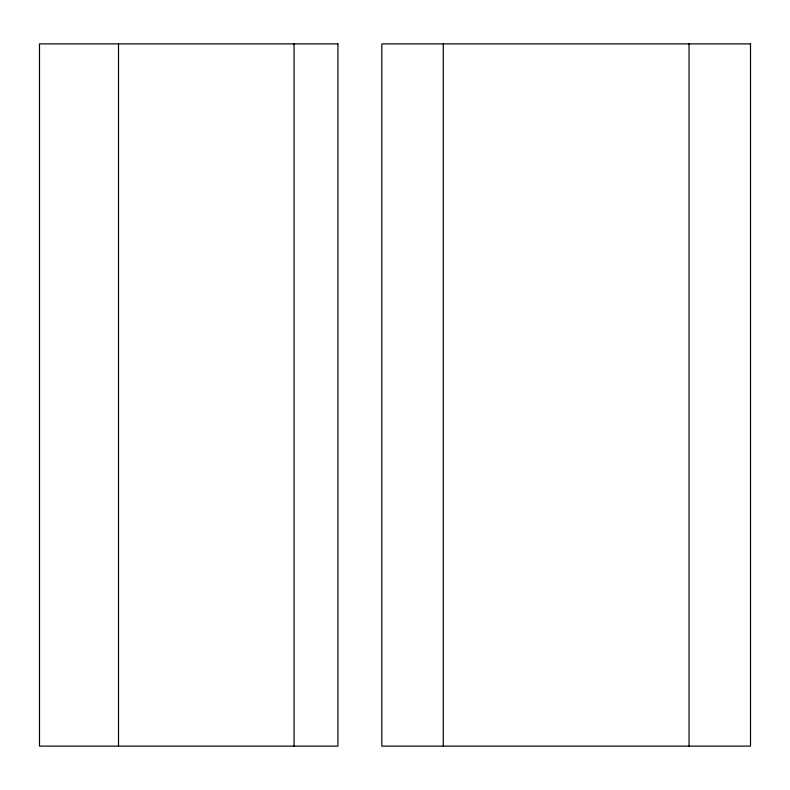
<?xml version="1.0" encoding="UTF-8"?>
<svg xmlns="http://www.w3.org/2000/svg" width="790" height="790" viewBox="0 0 790 790"><rect width="100%" height="100%" fill="white"/><g stroke="black" fill="none" stroke-linecap="round" stroke-linejoin="round"><path stroke-width="1.19" d="M689.058 43.885L689.058 746.115M443.279 43.885L443.279 746.115M294.058 43.885L294.058 746.115M118.5 43.885L118.5 746.115M337.942 43.885L39.5 43.885L39.5 746.115L337.942 746.115L337.942 43.885M750.5 43.885L381.837 43.885L381.837 746.115L750.5 746.115L750.5 43.885"/></g></svg>
